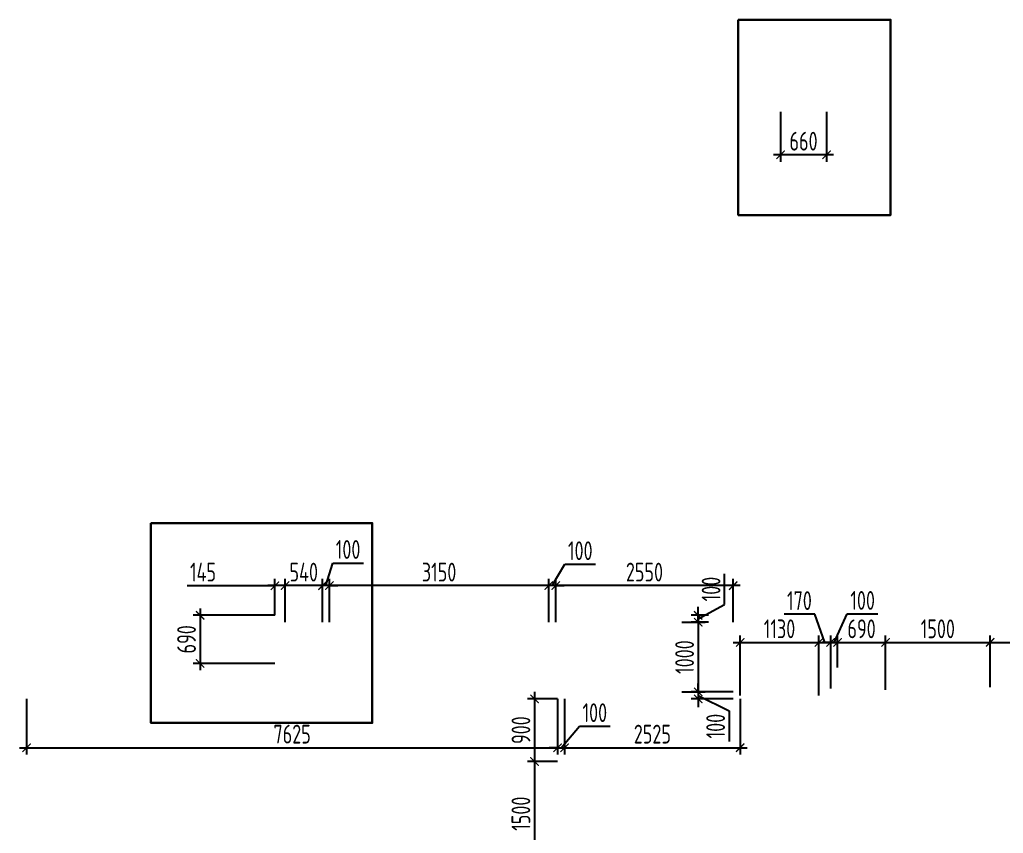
# Model space of a CAD drawing. Header units: millimetres. Extents: x -350007 to 536090, y -888 to 198380.
# Drawn here: x -83146 to -69016, y 116419 to 128109 of the extents above; entities that cross this region are included whole.
import ezdxf

# ---------------------------------------------------------------- set-up
doc = ezdxf.new("R2010")
doc.units = ezdxf.units.MM
doc.layers.add('АР_Размеры нов.', color=15, linetype='Continuous', lineweight=0)
doc.styles.add('ISOCPEUR', font='isocpeur.ttf', dxfattribs={"width": 0.7})
doc.dimstyles.new('R_100', dxfattribs={"dimtxt": 270, "dimasz": 120, "dimexe": 100, "dimexo": 0, "dimgap": 60, "dimtad": 1, "dimdec": 0, "dimrnd": 5, "dimzin": 0, "dimdsep": 46, "dimtxsty": 'ISOCPEUR', "dimblk": 'ARCHTICK', "dimcen": 0, "dimdle": 100, "dimclrd": 256, "dimclre": 256, "dimclrt": 256, "dimadec": 0, "dimazin": 0, "dimtfac": 2, "dimtdec": 0, "dimtofl": 0, "dimtmove": 1, "dimatfit": 3, "dimfxl": 1, "dimtvp": 3, "dimtolj": 1, "dimtzin": 0, "dimarcsym": 0})

# ---------------------------------------------------------------- blocks, each defined once
blk = doc.blocks.new('_ArchTick')
at = {"color": 0, "linetype": 'ByBlock', "const_width": 0.15}
blk.add_lwpolyline([(-0.5, -0.5), (0.5, 0.5)], dxfattribs=at)
blk = doc.blocks.new('*D2601')
at = {"layer": 'Defpoints', "color": 0, "ltscale": 100, "transparency": 16777216}
for p in [(-75419, 117451), (-75751, 115950), (-75420, 115950)]:
    blk.add_point(p, dxfattribs=at)
at = {"layer": 'АР_Размеры нов.', "lineweight": -2, "ltscale": 100, "transparency": 16777216}
for p, q in [((-75419, 117451), (-75851, 117451)), ((-75751, 117551), (-75751, 115850)), ((-75420, 115950), (-75851, 115950))]:
    blk.add_line(p, q, dxfattribs=at)
at = {"layer": 'АР_Размеры нов.', "lineweight": -2, "ltscale": 100, "transparency": 16777216, "xscale": 120, "yscale": 120, "zscale": 120}
for p, rotation in [((-75751, 117451), 90), ((-75751, 115950), 270)]:
    blk.add_blockref('_ArchTick', p, dxfattribs=dict(at, rotation=rotation))
at = {"layer": 'АР_Размеры нов.', "ltscale": 100, "transparency": 16777216, "insert": (-75946, 116701), "char_height": 270, "attachment_point": 5, "rotation": 90, "style": 'ISOCPEUR'}
blk.add_mtext('\\A1;1500', dxfattribs=at)
blk = doc.blocks.new('*D2603')
at = {"layer": 'Defpoints', "color": 0, "ltscale": 100, "transparency": 16777216}
for p in [(-71666, 119162), (-72796, 118401), (-71666, 118401)]:
    blk.add_point(p, dxfattribs=at)
at = {"layer": 'АР_Размеры нов.', "lineweight": -2, "ltscale": 100, "transparency": 16777216}
for p, q in [((-72796, 118401), (-72796, 119262)), ((-71666, 118401), (-71666, 119262)), ((-72896, 119162), (-71566, 119162))]:
    blk.add_line(p, q, dxfattribs=at)
at = {"layer": 'АР_Размеры нов.', "lineweight": -2, "ltscale": 100, "transparency": 16777216, "xscale": 120, "yscale": 120, "zscale": 120, "rotation": 180}
blk.add_blockref('_ArchTick', (-72796, 119162), dxfattribs=at)
at = {"layer": 'АР_Размеры нов.', "lineweight": -2, "ltscale": 100, "transparency": 16777216, "xscale": 120, "yscale": 120, "zscale": 120}
blk.add_blockref('_ArchTick', (-71666, 119162), dxfattribs=at)
at = {"layer": 'АР_Размеры нов.', "ltscale": 100, "transparency": 16777216, "insert": (-72231, 119357), "char_height": 270, "attachment_point": 5, "style": 'ISOCPEUR'}
blk.add_mtext('\\A1;1130', dxfattribs=at)
blk = doc.blocks.new('*D2604')
at = {"layer": 'Defpoints', "color": 0, "ltscale": 100, "transparency": 16777216}
for p in [(-69206, 119162), (-70707, 118501), (-69206, 118521)]:
    blk.add_point(p, dxfattribs=at)
at = {"layer": 'АР_Размеры нов.', "lineweight": -2, "ltscale": 100, "transparency": 16777216}
for p, q in [((-70707, 118501), (-70707, 119262)), ((-69206, 118521), (-69206, 119262)), ((-70807, 119162), (-69106, 119162))]:
    blk.add_line(p, q, dxfattribs=at)
at = {"layer": 'АР_Размеры нов.', "lineweight": -2, "ltscale": 100, "transparency": 16777216, "xscale": 120, "yscale": 120, "zscale": 120, "rotation": 180}
blk.add_blockref('_ArchTick', (-70707, 119162), dxfattribs=at)
at = {"layer": 'АР_Размеры нов.', "lineweight": -2, "ltscale": 100, "transparency": 16777216, "xscale": 120, "yscale": 120, "zscale": 120}
blk.add_blockref('_ArchTick', (-69206, 119162), dxfattribs=at)
at = {"layer": 'АР_Размеры нов.', "ltscale": 100, "transparency": 16777216, "insert": (-69957, 119357), "char_height": 270, "attachment_point": 5, "style": 'ISOCPEUR'}
blk.add_mtext('\\A1;1500', dxfattribs=at)
blk = doc.blocks.new('*D2814')
at = {"layer": 'Defpoints', "color": 0, "ltscale": 100, "transparency": 16777216}
for p in [(-75419, 118351), (-75750, 117451), (-75419, 117451)]:
    blk.add_point(p, dxfattribs=at)
at = {"layer": 'АР_Размеры нов.', "lineweight": -2, "ltscale": 100, "transparency": 16777216}
for p, q in [((-75750, 118451), (-75750, 117351)), ((-75419, 118351), (-75850, 118351)), ((-75419, 117451), (-75850, 117451))]:
    blk.add_line(p, q, dxfattribs=at)
at = {"layer": 'АР_Размеры нов.', "lineweight": -2, "ltscale": 100, "transparency": 16777216, "xscale": 120, "yscale": 120, "zscale": 120}
for p, rotation in [((-75750, 118351), 90), ((-75750, 117451), 270)]:
    blk.add_blockref('_ArchTick', p, dxfattribs=dict(at, rotation=rotation))
at = {"layer": 'АР_Размеры нов.', "ltscale": 100, "transparency": 16777216, "insert": (-75945, 117901), "char_height": 270, "attachment_point": 5, "rotation": 90, "style": 'ISOCPEUR'}
blk.add_mtext('\\A1;900', dxfattribs=at)
blk = doc.blocks.new('*D2817')
at = {"layer": 'Defpoints', "color": 0, "ltscale": 100, "transparency": 16777216}
for p in [(-71496, 119162), (-71496, 118501), (-71666, 118401)]:
    blk.add_point(p, dxfattribs=at)
at = {"layer": 'АР_Размеры нов.', "lineweight": -2, "ltscale": 100, "transparency": 16777216}
for p, q in [((-71724, 119567), (-72166, 119567)), ((-71581, 119162), (-71724, 119567)), ((-71666, 118401), (-71666, 119262)), ((-71496, 118501), (-71496, 119262)), ((-71766, 119162), (-71396, 119162))]:
    blk.add_line(p, q, dxfattribs=at)
at = {"layer": 'АР_Размеры нов.', "lineweight": -2, "ltscale": 100, "transparency": 16777216, "xscale": 120, "yscale": 120, "zscale": 120, "rotation": 180}
blk.add_blockref('_ArchTick', (-71666, 119162), dxfattribs=at)
at = {"layer": 'АР_Размеры нов.', "lineweight": -2, "ltscale": 100, "transparency": 16777216, "xscale": 120, "yscale": 120, "zscale": 120}
blk.add_blockref('_ArchTick', (-71496, 119162), dxfattribs=at)
at = {"layer": 'АР_Размеры нов.', "ltscale": 100, "transparency": 16777216, "insert": (-71945, 119762), "char_height": 270, "attachment_point": 5, "style": 'ISOCPEUR'}
blk.add_mtext('\\A1;170', dxfattribs=at)
blk = doc.blocks.new('*D2818')
at = {"layer": 'Defpoints', "color": 0, "ltscale": 100, "transparency": 16777216}
for p in [(-70707, 119162), (-71396, 118801), (-70707, 118481)]:
    blk.add_point(p, dxfattribs=at)
at = {"layer": 'АР_Размеры нов.', "lineweight": -2, "ltscale": 100, "transparency": 16777216}
for p, q in [((-71396, 118801), (-71396, 119262)), ((-70707, 118481), (-70707, 119262)), ((-71496, 119162), (-70607, 119162))]:
    blk.add_line(p, q, dxfattribs=at)
at = {"layer": 'АР_Размеры нов.', "lineweight": -2, "ltscale": 100, "transparency": 16777216, "xscale": 120, "yscale": 120, "zscale": 120, "rotation": 180}
blk.add_blockref('_ArchTick', (-71396, 119162), dxfattribs=at)
at = {"layer": 'АР_Размеры нов.', "lineweight": -2, "ltscale": 100, "transparency": 16777216, "xscale": 120, "yscale": 120, "zscale": 120}
blk.add_blockref('_ArchTick', (-70707, 119162), dxfattribs=at)
at = {"layer": 'АР_Размеры нов.', "ltscale": 100, "transparency": 16777216, "insert": (-71052, 119357), "char_height": 270, "attachment_point": 5, "style": 'ISOCPEUR'}
blk.add_mtext('\\A1;690', dxfattribs=at)
blk = doc.blocks.new('*D2819')
at = {"layer": 'Defpoints', "color": 0, "ltscale": 100, "transparency": 16777216}
for p in [(-66206, 119162), (-69206, 118521), (-66206, 118521)]:
    blk.add_point(p, dxfattribs=at)
at = {"layer": 'АР_Размеры нов.', "lineweight": -2, "ltscale": 100, "transparency": 16777216}
for p, q in [((-69206, 118521), (-69206, 119262)), ((-66206, 118521), (-66206, 119262)), ((-69306, 119162), (-66106, 119162))]:
    blk.add_line(p, q, dxfattribs=at)
at = {"layer": 'АР_Размеры нов.', "lineweight": -2, "ltscale": 100, "transparency": 16777216, "xscale": 120, "yscale": 120, "zscale": 120, "rotation": 180}
blk.add_blockref('_ArchTick', (-69206, 119162), dxfattribs=at)
at = {"layer": 'АР_Размеры нов.', "lineweight": -2, "ltscale": 100, "transparency": 16777216, "xscale": 120, "yscale": 120, "zscale": 120}
blk.add_blockref('_ArchTick', (-66206, 119162), dxfattribs=at)
at = {"layer": 'АР_Размеры нов.', "ltscale": 100, "transparency": 16777216, "insert": (-67706, 119357), "char_height": 270, "attachment_point": 5, "style": 'ISOCPEUR'}
blk.add_mtext('\\A1;3000', dxfattribs=at)
blk = doc.blocks.new('*D2235')
at = {"layer": 'Defpoints', "color": 0, "ltscale": 500, "transparency": 16777216}
for p in [(-75446, 119977), (-75446, 119451), (-72896, 119451)]:
    blk.add_point(p, dxfattribs=at)
at = {"layer": 'АР_Размеры нов.', "lineweight": -2, "ltscale": 500, "transparency": 16777216}
for p, q in [((-72796, 119977), (-75546, 119977)), ((-75446, 119451), (-75446, 120077)), ((-72896, 119451), (-72896, 120077))]:
    blk.add_line(p, q, dxfattribs=at)
at = {"layer": 'АР_Размеры нов.', "lineweight": -2, "ltscale": 500, "transparency": 16777216, "xscale": 120, "yscale": 120, "zscale": 120, "rotation": 180}
blk.add_blockref('_ArchTick', (-75446, 119977), dxfattribs=at)
at = {"layer": 'АР_Размеры нов.', "lineweight": -2, "ltscale": 500, "transparency": 16777216, "xscale": 120, "yscale": 120, "zscale": 120}
blk.add_blockref('_ArchTick', (-72896, 119977), dxfattribs=at)
at = {"layer": 'АР_Размеры нов.', "lineweight": 13, "ltscale": 500, "transparency": 16777216, "insert": (-74171, 120172), "char_height": 270, "attachment_point": 5, "style": 'ISOCPEUR'}
blk.add_mtext('\\A1;2550', dxfattribs=at)
blk = doc.blocks.new('*D2236')
at = {"layer": 'Defpoints', "color": 0, "ltscale": 500, "transparency": 16777216}
for p in [(-75546, 119977), (-75546, 119451), (-75446, 119451)]:
    blk.add_point(p, dxfattribs=at)
at = {"layer": 'АР_Размеры нов.', "lineweight": -2, "ltscale": 500, "transparency": 16777216}
for p, q in [((-75496, 119977), (-75314, 120284)), ((-75314, 120284), (-74873, 120284)), ((-75546, 119977), (-75666, 119977)), ((-75546, 119451), (-75546, 120077)), ((-75446, 119977), (-75546, 119977)), ((-75446, 119451), (-75446, 120077)), ((-75446, 119977), (-75326, 119977))]:
    blk.add_line(p, q, dxfattribs=at)
at = {"layer": 'АР_Размеры нов.', "lineweight": -2, "ltscale": 500, "transparency": 16777216, "xscale": 120, "yscale": 120, "zscale": 120}
blk.add_blockref('_ArchTick', (-75546, 119977), dxfattribs=at)
at = {"layer": 'АР_Размеры нов.', "lineweight": -2, "ltscale": 500, "transparency": 16777216, "xscale": 120, "yscale": 120, "zscale": 120, "rotation": 180}
blk.add_blockref('_ArchTick', (-75446, 119977), dxfattribs=at)
at = {"layer": 'АР_Размеры нов.', "lineweight": 13, "ltscale": 500, "transparency": 16777216, "insert": (-75093, 120479), "char_height": 270, "attachment_point": 5, "style": 'ISOCPEUR'}
blk.add_mtext('\\A1;100', dxfattribs=at)
blk = doc.blocks.new('*D2237')
at = {"layer": 'Defpoints', "color": 0, "ltscale": 500, "transparency": 16777216}
for p in [(-78696, 119977), (-75546, 119551), (-78696, 119451)]:
    blk.add_point(p, dxfattribs=at)
at = {"layer": 'АР_Размеры нов.', "lineweight": -2, "ltscale": 500, "transparency": 16777216}
for p, q in [((-75446, 119977), (-78796, 119977)), ((-78696, 119451), (-78696, 120077)), ((-75546, 119551), (-75546, 120077))]:
    blk.add_line(p, q, dxfattribs=at)
at = {"layer": 'АР_Размеры нов.', "lineweight": -2, "ltscale": 500, "transparency": 16777216, "xscale": 120, "yscale": 120, "zscale": 120, "rotation": 180}
blk.add_blockref('_ArchTick', (-78696, 119977), dxfattribs=at)
at = {"layer": 'АР_Размеры нов.', "lineweight": -2, "ltscale": 500, "transparency": 16777216, "xscale": 120, "yscale": 120, "zscale": 120}
blk.add_blockref('_ArchTick', (-75546, 119977), dxfattribs=at)
at = {"layer": 'АР_Размеры нов.', "lineweight": 13, "ltscale": 500, "transparency": 16777216, "insert": (-77121, 120172), "char_height": 270, "attachment_point": 5, "style": 'ISOCPEUR'}
blk.add_mtext('\\A1;3150', dxfattribs=at)
blk = doc.blocks.new('*D2238')
at = {"layer": 'Defpoints', "color": 0, "ltscale": 500, "transparency": 16777216}
for p in [(-78796, 119977), (-78796, 119451), (-78696, 119451)]:
    blk.add_point(p, dxfattribs=at)
at = {"layer": 'АР_Размеры нов.', "lineweight": -2, "ltscale": 500, "transparency": 16777216}
for p, q in [((-78746, 119977), (-78648, 120302)), ((-78648, 120302), (-78207, 120302)), ((-78796, 119977), (-78916, 119977)), ((-78796, 119451), (-78796, 120077)), ((-78696, 119977), (-78796, 119977)), ((-78696, 119451), (-78696, 120077)), ((-78696, 119977), (-78576, 119977))]:
    blk.add_line(p, q, dxfattribs=at)
at = {"layer": 'АР_Размеры нов.', "lineweight": -2, "ltscale": 500, "transparency": 16777216, "xscale": 120, "yscale": 120, "zscale": 120}
blk.add_blockref('_ArchTick', (-78796, 119977), dxfattribs=at)
at = {"layer": 'АР_Размеры нов.', "lineweight": -2, "ltscale": 500, "transparency": 16777216, "xscale": 120, "yscale": 120, "zscale": 120, "rotation": 180}
blk.add_blockref('_ArchTick', (-78696, 119977), dxfattribs=at)
at = {"layer": 'АР_Размеры нов.', "lineweight": 13, "ltscale": 500, "transparency": 16777216, "insert": (-78428, 120497), "char_height": 270, "attachment_point": 5, "style": 'ISOCPEUR'}
blk.add_mtext('\\A1;100', dxfattribs=at)
blk = doc.blocks.new('*D2239')
at = {"layer": 'Defpoints', "color": 0, "ltscale": 500, "transparency": 16777216}
for p in [(-79334, 119977), (-79334, 119451), (-78796, 119451)]:
    blk.add_point(p, dxfattribs=at)
at = {"layer": 'АР_Размеры нов.', "lineweight": -2, "ltscale": 500, "transparency": 16777216}
for p, q in [((-78696, 119977), (-79434, 119977)), ((-79334, 119451), (-79334, 120077)), ((-78796, 119451), (-78796, 120077))]:
    blk.add_line(p, q, dxfattribs=at)
at = {"layer": 'АР_Размеры нов.', "lineweight": -2, "ltscale": 500, "transparency": 16777216, "xscale": 120, "yscale": 120, "zscale": 120, "rotation": 180}
blk.add_blockref('_ArchTick', (-79334, 119977), dxfattribs=at)
at = {"layer": 'АР_Размеры нов.', "lineweight": -2, "ltscale": 500, "transparency": 16777216, "xscale": 120, "yscale": 120, "zscale": 120}
blk.add_blockref('_ArchTick', (-78796, 119977), dxfattribs=at)
at = {"layer": 'АР_Размеры нов.', "lineweight": 13, "ltscale": 500, "transparency": 16777216, "insert": (-79065, 120172), "char_height": 270, "attachment_point": 5, "style": 'ISOCPEUR'}
blk.add_mtext('\\A1;540', dxfattribs=at)
blk = doc.blocks.new('*D2240')
at = {"layer": 'Defpoints', "color": 0, "ltscale": 500, "transparency": 16777216}
for p in [(-79479, 119977), (-79479, 119551), (-79334, 119451)]:
    blk.add_point(p, dxfattribs=at)
at = {"layer": 'АР_Размеры нов.', "lineweight": -2, "ltscale": 500, "transparency": 16777216}
for p, q in [((-80742, 119977), (-79479, 119977)), ((-79234, 119977), (-79579, 119977)), ((-79479, 119551), (-79479, 120077)), ((-79334, 119451), (-79334, 120077))]:
    blk.add_line(p, q, dxfattribs=at)
at = {"layer": 'АР_Размеры нов.', "lineweight": -2, "ltscale": 500, "transparency": 16777216, "xscale": 120, "yscale": 120, "zscale": 120, "rotation": 180}
blk.add_blockref('_ArchTick', (-79479, 119977), dxfattribs=at)
at = {"layer": 'АР_Размеры нов.', "lineweight": -2, "ltscale": 500, "transparency": 16777216, "xscale": 120, "yscale": 120, "zscale": 120}
blk.add_blockref('_ArchTick', (-79334, 119977), dxfattribs=at)
at = {"layer": 'АР_Размеры нов.', "lineweight": 13, "ltscale": 500, "transparency": 16777216, "insert": (-80512, 120172), "char_height": 270, "attachment_point": 5, "style": 'ISOCPEUR'}
blk.add_mtext('\\A1;145', dxfattribs=at)
blk = doc.blocks.new('*D2500')
at = {"layer": 'Defpoints', "color": 0, "ltscale": 500, "transparency": 16777216}
for p in [(-73636, 119451), (-73636, 118451), (-73399, 118451)]:
    blk.add_point(p, dxfattribs=at)
at = {"layer": 'АР_Размеры нов.', "lineweight": -2, "ltscale": 500, "transparency": 16777216}
for p, q in [((-73399, 119551), (-73399, 118351)), ((-73636, 119451), (-73299, 119451)), ((-73636, 118451), (-73299, 118451))]:
    blk.add_line(p, q, dxfattribs=at)
at = {"layer": 'АР_Размеры нов.', "lineweight": -2, "ltscale": 500, "transparency": 16777216, "xscale": 120, "yscale": 120, "zscale": 120}
for p, rotation in [((-73399, 119451), 90), ((-73399, 118451), 270)]:
    blk.add_blockref('_ArchTick', p, dxfattribs=dict(at, rotation=rotation))
at = {"layer": 'АР_Размеры нов.', "lineweight": 13, "ltscale": 500, "transparency": 16777216, "insert": (-73594, 118951), "char_height": 270, "attachment_point": 5, "rotation": 90, "style": 'ISOCPEUR'}
blk.add_mtext('\\A1;1000', dxfattribs=at)
blk = doc.blocks.new('*D2501')
at = {"layer": 'Defpoints', "color": 0, "ltscale": 500, "transparency": 16777216}
for p in [(-71496, 119162), (-71496, 118801), (-71396, 118801)]:
    blk.add_point(p, dxfattribs=at)
at = {"layer": 'АР_Размеры нов.', "lineweight": -2, "ltscale": 500, "transparency": 16777216}
for p, q in [((-71446, 119162), (-71258, 119570)), ((-71258, 119570), (-70817, 119570)), ((-71496, 118801), (-71496, 119262)), ((-71396, 118801), (-71396, 119262)), ((-71496, 119162), (-71616, 119162)), ((-71396, 119162), (-71496, 119162)), ((-71396, 119162), (-71276, 119162))]:
    blk.add_line(p, q, dxfattribs=at)
at = {"layer": 'АР_Размеры нов.', "lineweight": -2, "ltscale": 500, "transparency": 16777216, "xscale": 120, "yscale": 120, "zscale": 120}
blk.add_blockref('_ArchTick', (-71496, 119162), dxfattribs=at)
at = {"layer": 'АР_Размеры нов.', "lineweight": -2, "ltscale": 500, "transparency": 16777216, "xscale": 120, "yscale": 120, "zscale": 120, "rotation": 180}
blk.add_blockref('_ArchTick', (-71396, 119162), dxfattribs=at)
at = {"layer": 'АР_Размеры нов.', "lineweight": 13, "ltscale": 500, "transparency": 16777216, "insert": (-71037, 119765), "char_height": 270, "attachment_point": 5, "style": 'ISOCPEUR'}
blk.add_mtext('\\A1;100', dxfattribs=at)
blk = doc.blocks.new('*D4132')
at = {"layer": 'Defpoints', "color": 0, "transparency": 16777216}
for p in [(-73399, 119551), (-73251, 119551), (-73251, 119451)]:
    blk.add_point(p, dxfattribs=at)
at = {"layer": 'АР_Размеры нов.', "lineweight": -2, "transparency": 16777216}
for p, q in [((-73019, 119707), (-73019, 120148)), ((-73399, 119501), (-73019, 119707)), ((-73251, 119551), (-73499, 119551)), ((-73399, 119551), (-73399, 119671)), ((-73399, 119451), (-73399, 119551)), ((-73251, 119451), (-73499, 119451)), ((-73399, 119451), (-73399, 119331))]:
    blk.add_line(p, q, dxfattribs=at)
at = {"layer": 'АР_Размеры нов.', "lineweight": -2, "transparency": 16777216, "xscale": 120, "yscale": 120, "zscale": 120}
for p, rotation in [((-73399, 119551), 270), ((-73399, 119451), 90)]:
    blk.add_blockref('_ArchTick', p, dxfattribs=dict(at, rotation=rotation))
at = {"layer": 'АР_Размеры нов.', "transparency": 16777216, "insert": (-73214, 119928), "char_height": 270, "attachment_point": 5, "rotation": 90, "style": 'ISOCPEUR'}
blk.add_mtext('\\A1;100', dxfattribs=at)
blk = doc.blocks.new('*D4133')
at = {"layer": 'Defpoints', "color": 0, "transparency": 16777216}
for p in [(-72896, 118451), (-73399, 118351), (-72896, 118351)]:
    blk.add_point(p, dxfattribs=at)
at = {"layer": 'АР_Размеры нов.', "lineweight": -2, "transparency": 16777216}
for p, q in [((-73399, 118451), (-73399, 118571)), ((-72896, 118451), (-73499, 118451)), ((-73399, 118451), (-73399, 118351)), ((-72896, 118351), (-73499, 118351)), ((-73399, 118401), (-72954, 118179)), ((-73399, 118351), (-73399, 118231)), ((-72954, 118179), (-72954, 117738))]:
    blk.add_line(p, q, dxfattribs=at)
at = {"layer": 'АР_Размеры нов.', "lineweight": -2, "transparency": 16777216, "xscale": 120, "yscale": 120, "zscale": 120}
for p, rotation in [((-73399, 118451), 270), ((-73399, 118351), 90)]:
    blk.add_blockref('_ArchTick', p, dxfattribs=dict(at, rotation=rotation))
at = {"layer": 'АР_Размеры нов.', "transparency": 16777216, "insert": (-73149, 117959), "char_height": 270, "attachment_point": 5, "rotation": 90, "style": 'ISOCPEUR'}
blk.add_mtext('\\A1;100', dxfattribs=at)
blk = doc.blocks.new('*D4134')
at = {"layer": 'Defpoints', "color": 0, "transparency": 16777216}
for p in [(-83046, 118351), (-75419, 118351), (-75419, 117649)]:
    blk.add_point(p, dxfattribs=at)
at = {"layer": 'АР_Размеры нов.', "lineweight": -2, "transparency": 16777216}
for p, q in [((-83046, 118351), (-83046, 117549)), ((-75419, 118351), (-75419, 117549)), ((-83146, 117649), (-75319, 117649))]:
    blk.add_line(p, q, dxfattribs=at)
at = {"layer": 'АР_Размеры нов.', "lineweight": -2, "transparency": 16777216, "xscale": 120, "yscale": 120, "zscale": 120, "rotation": 180}
blk.add_blockref('_ArchTick', (-83046, 117649), dxfattribs=at)
at = {"layer": 'АР_Размеры нов.', "lineweight": -2, "transparency": 16777216, "xscale": 120, "yscale": 120, "zscale": 120}
blk.add_blockref('_ArchTick', (-75419, 117649), dxfattribs=at)
at = {"layer": 'АР_Размеры нов.', "transparency": 16777216, "insert": (-79232, 117844), "char_height": 270, "attachment_point": 5, "style": 'ISOCPEUR'}
blk.add_mtext('\\A1;7625', dxfattribs=at)
blk = doc.blocks.new('*D4135')
at = {"layer": 'Defpoints', "color": 0, "transparency": 16777216}
for p in [(-75419, 118351), (-75319, 118351), (-75319, 117649)]:
    blk.add_point(p, dxfattribs=at)
at = {"layer": 'АР_Размеры нов.', "lineweight": -2, "transparency": 16777216}
for p, q in [((-75419, 118351), (-75419, 117549)), ((-75319, 118351), (-75319, 117549)), ((-75369, 117649), (-75104, 117957)), ((-75104, 117957), (-74663, 117957)), ((-75419, 117649), (-75539, 117649)), ((-75419, 117649), (-75319, 117649)), ((-75319, 117649), (-75199, 117649))]:
    blk.add_line(p, q, dxfattribs=at)
at = {"layer": 'АР_Размеры нов.', "lineweight": -2, "transparency": 16777216, "xscale": 120, "yscale": 120, "zscale": 120}
blk.add_blockref('_ArchTick', (-75419, 117649), dxfattribs=at)
at = {"layer": 'АР_Размеры нов.', "lineweight": -2, "transparency": 16777216, "xscale": 120, "yscale": 120, "zscale": 120, "rotation": 180}
blk.add_blockref('_ArchTick', (-75319, 117649), dxfattribs=at)
at = {"layer": 'АР_Размеры нов.', "transparency": 16777216, "insert": (-74884, 118152), "char_height": 270, "attachment_point": 5, "style": 'ISOCPEUR'}
blk.add_mtext('\\A1;100', dxfattribs=at)
blk = doc.blocks.new('*D4136')
at = {"layer": 'Defpoints', "color": 0, "transparency": 16777216}
for p in [(-75319, 118351), (-72796, 118351), (-72796, 117649)]:
    blk.add_point(p, dxfattribs=at)
at = {"layer": 'АР_Размеры нов.', "lineweight": -2, "transparency": 16777216}
for p, q in [((-75319, 118351), (-75319, 117549)), ((-72796, 118351), (-72796, 117549)), ((-75419, 117649), (-72696, 117649))]:
    blk.add_line(p, q, dxfattribs=at)
at = {"layer": 'АР_Размеры нов.', "lineweight": -2, "transparency": 16777216, "xscale": 120, "yscale": 120, "zscale": 120, "rotation": 180}
blk.add_blockref('_ArchTick', (-75319, 117649), dxfattribs=at)
at = {"layer": 'АР_Размеры нов.', "lineweight": -2, "transparency": 16777216, "xscale": 120, "yscale": 120, "zscale": 120}
blk.add_blockref('_ArchTick', (-72796, 117649), dxfattribs=at)
at = {"layer": 'АР_Размеры нов.', "transparency": 16777216, "insert": (-74057, 117844), "char_height": 270, "attachment_point": 5, "style": 'ISOCPEUR'}
blk.add_mtext('\\A1;2525', dxfattribs=at)
blk = doc.blocks.new('*D6579')
at = {"layer": 'Defpoints', "color": 0, "transparency": 16777216}
for p in [(-79479, 119551), (-80554, 118861), (-79479, 118861)]:
    blk.add_point(p, dxfattribs=at)
at = {"layer": 'АР_Размеры нов.', "lineweight": -2, "transparency": 16777216}
for p, q in [((-79479, 119551), (-80654, 119551)), ((-80554, 119651), (-80554, 118761)), ((-79479, 118861), (-80654, 118861))]:
    blk.add_line(p, q, dxfattribs=at)
at = {"layer": 'АР_Размеры нов.', "lineweight": -2, "transparency": 16777216, "xscale": 120, "yscale": 120, "zscale": 120}
for p, rotation in [((-80554, 119551), 90), ((-80554, 118861), 270)]:
    blk.add_blockref('_ArchTick', p, dxfattribs=dict(at, rotation=rotation))
at = {"layer": 'АР_Размеры нов.', "transparency": 16777216, "insert": (-80749, 119206), "char_height": 270, "attachment_point": 5, "rotation": 90, "style": 'ISOCPEUR'}
blk.add_mtext('\\A1;690', dxfattribs=at)
blk = doc.blocks.new('*D6580')
at = {"layer": 'Defpoints', "color": 0, "transparency": 16777216}
for p in [(-72216, 126787), (-71556, 126784), (-72216, 126168)]:
    blk.add_point(p, dxfattribs=at)
at = {"layer": 'АР_Размеры нов.', "lineweight": -2, "transparency": 16777216}
for p, q in [((-72216, 126787), (-72216, 126068)), ((-71556, 126784), (-71556, 126068)), ((-71456, 126168), (-72316, 126168))]:
    blk.add_line(p, q, dxfattribs=at)
at = {"layer": 'АР_Размеры нов.', "lineweight": -2, "transparency": 16777216, "xscale": 120, "yscale": 120, "zscale": 120, "rotation": 180}
blk.add_blockref('_ArchTick', (-72216, 126168), dxfattribs=at)
at = {"layer": 'АР_Размеры нов.', "lineweight": -2, "transparency": 16777216, "xscale": 120, "yscale": 120, "zscale": 120}
blk.add_blockref('_ArchTick', (-71556, 126168), dxfattribs=at)
at = {"layer": 'АР_Размеры нов.', "transparency": 16777216, "insert": (-71886, 126363), "char_height": 270, "attachment_point": 5, "style": 'ISOCPEUR'}
blk.add_mtext('\\A1;660', dxfattribs=at)

msp = doc.modelspace()

# ---------------------------------------------------------------- linework, layer by layer
at = {"color": 12, "lineweight": 30, "true_color": 0xe00000}
for points in [[(-72824.3, 128109), (-70635.9, 128109), (-70635.9, 125301.7), (-72824.3, 125301.7)], [(-81260.4, 120875.4), (-78082.2, 120875.4), (-78082.2, 118005.6), (-81260.4, 118005.6)]]:
    msp.add_lwpolyline(points, close=True, dxfattribs=at)

# ---------------------------------------------------------------- dimensions: what is measured, and where the dimension line sits
at = {"layer": 'АР_Размеры нов.'}
for base, p1, p2, picture, middle in [((-72215.8, 126167.8), (-71555.8, 126784), (-72215.8, 126786.7), '*D6580', (-71885.8, 126362.8)), ((-75418.7, 117649), (-83045.8, 118350.7), (-75418.7, 118350.7), '*D4134', (-79232.2, 117844)), ((-72795.8, 117649), (-75318.7, 118350.7), (-72795.8, 118350.7), '*D4136', (-74057.2, 117844))]:
    dim = msp.add_linear_dim(base=base, p1=p1, p2=p2, dimstyle='R_100', override={"dimpost": '\\X'}, dxfattribs=at)
    dim.commit()
    dim.dimension.update_dxf_attribs({"geometry": picture, "text_midpoint": middle})
at = {"layer": 'АР_Размеры нов.', "lineweight": 13, "ltscale": 500}
for base, p1, p2, picture, middle in [((-78795.8, 119977.3), (-78695.8, 119450.6), (-78795.8, 119450.6), '*D2238', (-78588.3, 120497.3)), ((-79333.9, 119977.3), (-78795.8, 119450.6), (-79333.9, 119450.6), '*D2239', (-79064.8, 120172.3)), ((-78695.8, 119977.3), (-75545.8, 119550.6), (-78695.8, 119450.6), '*D2237', (-77120.8, 120172.3)), ((-75445.8, 119977.3), (-72895.8, 119450.6), (-75445.8, 119450.6), '*D2235', (-74170.8, 120172.3))]:
    dim = msp.add_linear_dim(base=base, p1=p1, p2=p2, dimstyle='R_100', override={"dimpost": '\\X'}, dxfattribs=at)
    dim.commit()
    dim.dimension.update_dxf_attribs({"geometry": picture, "text_midpoint": middle})
for base, p1, p2, picture, middle in [((-75545.8, 119977.3), (-75445.8, 119450.6), (-75545.8, 119450.6), '*D2236', (-75254, 120283.6)), ((-79479.1, 119977.3), (-79333.9, 119450.6), (-79479.1, 119550.6), '*D2240', (-80512.2, 120077.3)), ((-71495.8, 119162.2), (-71395.8, 118800.7), (-71495.8, 118800.7), '*D2501', (-71197.9, 119569.8))]:
    dim = msp.add_linear_dim(base=base, p1=p1, p2=p2, dimstyle='R_100', override={"dimpost": '\\X'}, dxfattribs=at)
    dim.commit()
    dim.dimension.update_dxf_attribs({"geometry": picture, "text_midpoint": middle, "dimtype": 160})
at = {"layer": 'АР_Размеры нов.'}
for base, p1, p2, picture, middle in [((-73399.4, 119550.6), (-73250.9, 119450.6), (-73250.9, 119550.6), '*D4132', (-73018.9, 119767.1)), ((-73399.4, 118350.7), (-72895.8, 118450.7), (-72895.8, 118350.7), '*D4133', (-72953.7, 118119.5))]:
    dim = msp.add_linear_dim(base=base, p1=p1, p2=p2, angle=90, dimstyle='R_100', override={"dimpost": '\\X'}, dxfattribs=at)
    dim.commit()
    dim.dimension.update_dxf_attribs({"geometry": picture, "text_midpoint": middle, "dimtype": 160})
at = {"layer": 'АР_Размеры нов.', "ltscale": 100}
dim = msp.add_linear_dim(base=(-71495.8, 119162.2), p1=(-71665.8, 118400.7), p2=(-71495.8, 118500.7), dimstyle='R_100', override={"dimpost": '\\X', "dimfxl": 2.5, "dimarcsym": 2}, dxfattribs=at)
dim.commit()
dim.dimension.update_dxf_attribs({"geometry": '*D2817', "text_midpoint": (-71784.4, 119567.2), "dimtype": 160})
at = {"layer": 'АР_Размеры нов.'}
dim = msp.add_linear_dim(base=(-80554.4, 118860.7), p1=(-79479.1, 119550.6), p2=(-79479.1, 118860.7), angle=90, dimstyle='R_100', override={"dimpost": '\\X'}, dxfattribs=at)
dim.commit()
dim.dimension.update_dxf_attribs({"geometry": '*D6579', "text_midpoint": (-80749.4, 119205.7)})
at = {"layer": 'АР_Размеры нов.', "lineweight": 13, "ltscale": 500}
dim = msp.add_linear_dim(base=(-73399.4, 118450.7), p1=(-73635.6, 119450.6), p2=(-73635.6, 118450.7), angle=90, dimstyle='R_100', override={"dimpost": '\\X'}, dxfattribs=at)
dim.commit()
dim.dimension.update_dxf_attribs({"geometry": '*D2500', "text_midpoint": (-73594.4, 118950.7)})
at = {"layer": 'АР_Размеры нов.', "ltscale": 100}
for base, p1, p2, picture, middle in [((-71665.8, 119162.2), (-72795.8, 118400.7), (-71665.8, 118400.7), '*D2603', (-72230.8, 119357.2)), ((-70707.337, 119162.2402), (-71395.7591, 118800.6825), (-70707.337, 118480.7162), '*D2818', (-71051.5481, 119357.2402)), ((-69206.3, 119162.2), (-70707.3, 118500.7), (-69206.3, 118520.7), '*D2604', (-69956.8, 119357.2)), ((-66206.3, 119162.2), (-69206.3, 118520.7), (-66206.3, 118520.7), '*D2819', (-67706.3, 119357.2))]:
    dim = msp.add_linear_dim(base=base, p1=p1, p2=p2, dimstyle='R_100', override={"dimpost": '\\X', "dimfxl": 2.5, "dimarcsym": 2}, dxfattribs=at)
    dim.commit()
    dim.dimension.update_dxf_attribs({"geometry": picture, "text_midpoint": middle})
for base, p1, p2, picture, middle in [((-75750.4, 117451.1), (-75418.7, 118350.7), (-75418.7, 117451.1), '*D2814', (-75945.4, 117900.9)), ((-75751, 115950.1), (-75418.7, 117451.1), (-75420, 115950.1), '*D2601', (-75946, 116700.6))]:
    dim = msp.add_linear_dim(base=base, p1=p1, p2=p2, angle=90, dimstyle='R_100', override={"dimpost": '\\X', "dimfxl": 2.5, "dimarcsym": 2}, dxfattribs=at)
    dim.commit()
    dim.dimension.update_dxf_attribs({"geometry": picture, "text_midpoint": middle})
at = {"layer": 'АР_Размеры нов.'}
dim = msp.add_linear_dim(base=(-75318.7, 117649), p1=(-75418.7, 118350.7), p2=(-75318.7, 118350.7), dimstyle='R_100', override={"dimpost": '\\X'}, dxfattribs=at)
dim.commit()
dim.dimension.update_dxf_attribs({"geometry": '*D4135', "text_midpoint": (-75044.2, 117956.8), "dimtype": 160})

doc.saveas('drawing.dxf')
